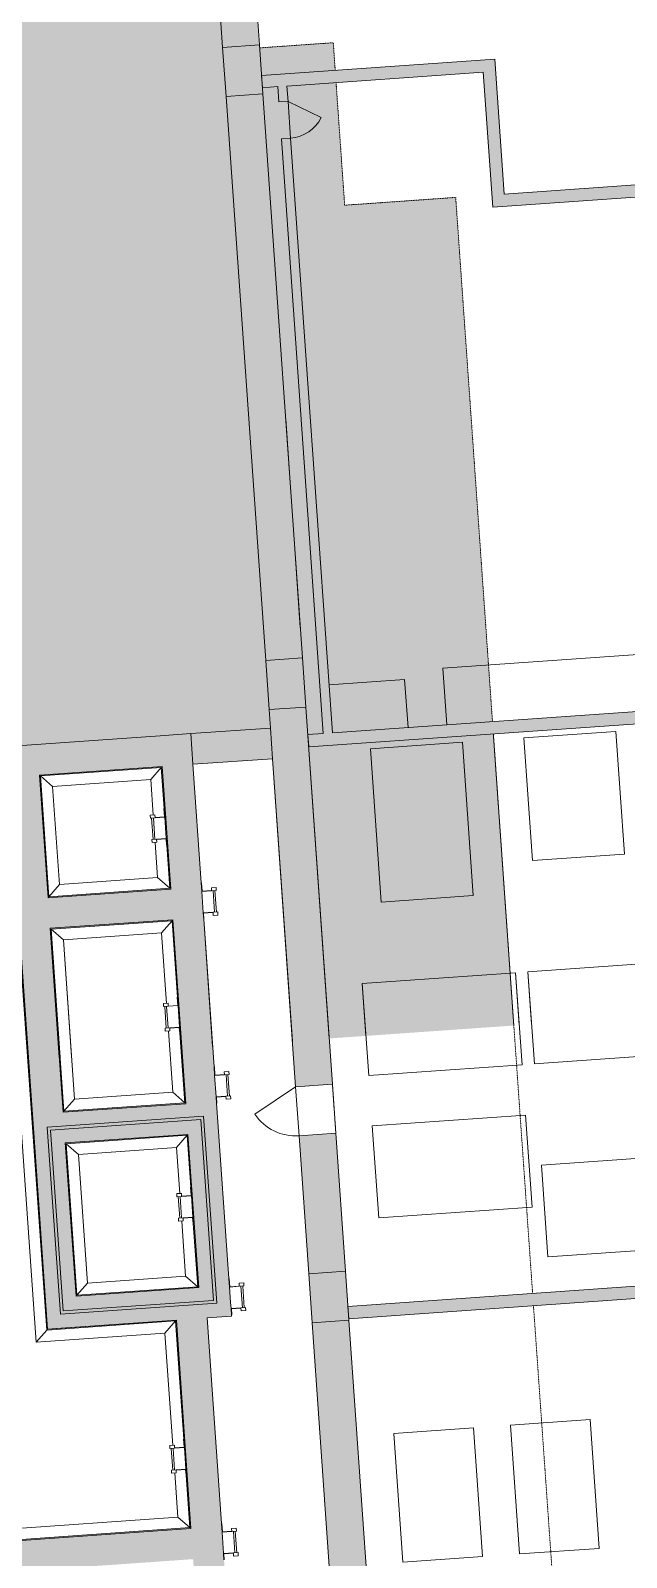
# Model space of a CAD drawing. Header units: millimetres. Extents: x 833941507 to 1669051331, y 817666127 to 1636299673.
# Drawn here: x 834382262 to 834391953, y 818008594 to 818033435 of the extents above; entities that cross this region are included whole.
import ezdxf

# ---------------------------------------------------------------- set-up
doc = ezdxf.new("R2010")
doc.units = ezdxf.units.MM
doc.header["$LTSCALE"] = 3
doc.linetypes.add('3A35X-MAGP-P-MP-B02A$0$Hidden', pattern=[2.25, 1, -1.25])
doc.linetypes.add('3A35X-MAGP-P-MP-B02B$0$Hidden', pattern=[2.25, 1, -1.25])
for name, color, linetype, lineweight in [('3A35X-MAGP-P-MP-B02A$0$A-010-M_LINE', 252, 'Continuous', 5), ('3A35X-MAGP-P-MP-B02A$0$A-200-M_WALL_EXT', 252, 'Continuous', 9), ('3A35X-MAGP-P-MP-B02A$0$A-200-M_WALL_INT', 252, 'Continuous', 9), ('3A35X-MAGP-P-MP-B02A$0$A-200-M_WALL_PAT', 252, 'Continuous', 9), ('3A35X-MAGP-P-MP-B02A$0$A-230-M_FLOOR', 252, 'Continuous', 18), ('3A35X-MAGP-P-MP-B02A$0$A-325-M_DOOR', 252, 'Continuous', 5), ('3A35X-MAGP-P-MP-B02A$0$A-770-ME_FFE_SA', 252, 'Continuous', 5), ('3A35X-MAGP-P-MP-B02A$0$S-280-M_COLUMN', 252, 'Continuous', 9), ('3A35X-MAGP-P-MP-B02A$0$Z-060-M_DETAIL', 252, 'Continuous', 5), ('3A35X-MAGP-P-MP-B02B$0$A-010-M_LINE', 252, 'Continuous', 5), ('3A35X-MAGP-P-MP-B02B$0$A-200-M_WALL_EXT', 252, 'Continuous', 9), ('3A35X-MAGP-P-MP-B02B$0$A-200-M_WALL_INT', 252, 'Continuous', 9), ('3A35X-MAGP-P-MP-B02B$0$A-200-M_WALL_PAT', 252, 'Continuous', 9), ('3A35X-MAGP-P-MP-B02B$0$A-230-M_FLOOR', 252, 'Continuous', 18), ('3A35X-MAGP-P-MP-B02B$0$A-325-M_DOOR', 252, 'Continuous', 5), ('3A35X-MAGP-P-MP-B02B$0$A-770-ME_FFE_SA', 252, 'Continuous', 5), ('3A35X-MAGP-P-MP-B02B$0$S-280-M_COLUMN', 252, 'Continuous', 9), ('3A35X-MAGP-P-MP-B02B$0$Z-060-M_DETAIL', 252, 'Continuous', 5), ('UAJ-23FLOR-h', 251, 'Continuous', 9)]:
    doc.layers.add(name, color=color, linetype=linetype, lineweight=lineweight)
doc.layers.add('UAJ-00XREF', color=7, linetype='Continuous')

# ---------------------------------------------------------------- blocks, each defined once
blk = doc.blocks.new('GBP-LTC-LB01')
at = {"layer": 'UAJ-23FLOR-h'}
h = blk.add_hatch(dxfattribs=at)
h.set_pattern_fill('EARTH,_O', color=256, scale=180, angle=45)
h.set_pattern_definition([(48.9989, (834576001.8, 818046085.3), (-112.727, 1612.5107), [1143, -1143]), (48.9989, (834575678.3, 818046366.6), (-112.727, 1612.5107), [1143, -1143]), (48.9989, (834575354.8, 818046647.8), (-112.727, 1612.5107), [1143, -1143]), (138.9989, (834575340.7, 818046849.3), (-1612.5107, -112.727), [1143, -1143]), (138.9989, (834575621.9, 818047172.8), (-1612.5107, -112.727), [1143, -1143]), (138.9989, (834575903.1, 818047496.3), (-1612.5107, -112.727), [1143, -1143])])
h.paths.add_polyline_path([(834572173, 818200349), (834310584, 818182062), (834331502, 817882832), (834364940, 817885169), (834473096, 818011284), (834480534, 818020120), (834485095, 818025710), (834491376, 818033619), (834497063, 818041013), (834493146, 818043679), (834512789, 818074029), (834518712, 818083675), (834526231, 818096325), (834534646, 818111073), (834545956, 818131981), (834557205, 818154199), (834564040, 818168497), (834570941, 818183576), (834578368, 818200696)])
h.paths.add_polyline_path([(834382131, 817956470), (834418269, 817958996), (834422062, 817963856), (834428403, 817964299), (834467239, 818010696), (834466445, 818021739), (834476098, 818035709), (834485267, 818048983), (834487015, 818051460), (834497268, 818067303), (834492893, 818129890), (834448057, 818126756), (834416897, 818105052), (834382061, 818080789), (834386167, 818022059), (834377588, 818021459)], flags=16)
edge = h.paths.add_edge_path(flags=16)
edge.add_line((834540292, 818142076), (834533466, 818141614))
edge.add_line((834533466, 818141614), (834523258, 818143863))
edge.add_line((834523258, 818143863), (834525897, 818155839))
edge.add_arc((834558382, 818267025), 115835, 237.2184, 253.71313, ccw=False)
edge.add_line((834495665, 818169638), (834498268, 818132357))
edge.add_line((834498268, 818132357), (834496346, 818130135))
edge.add_line((834496346, 818130135), (834492880, 818129893))
edge.add_line((834492880, 818129893), (834494230, 818110588))
edge.add_line((834494230, 818110588), (834496326, 818110708))
edge.add_line((834496326, 818110708), (834498420, 818080754))
edge.add_line((834498420, 818080754), (834498046, 818080727))
edge.add_line((834498046, 818080727), (834498255, 818077746))
edge.add_line((834498255, 818077746), (834503061, 818078082))
edge.add_line((834503061, 818078082), (834504980, 818081212))
edge.add_line((834504980, 818081212), (834509429, 818088471))
edge.add_line((834509429, 818088471), (834515217, 818097914))
edge.add_line((834515217, 818097914), (834526067, 818116416))
edge.add_line((834526067, 818116416), (834532489, 818127889))
edge.add_line((834532489, 818127889), (834534831, 818132146))
edge.add_line((834534831, 818132146), (834540292, 818142076))
h = blk.add_hatch(dxfattribs=at)
h.set_pattern_fill('EARTH,_O', color=256, scale=180, angle=45)
h.set_pattern_definition([(45.0000001, (-1082349.7, 54794.9), (-3e-06, 1616.4461018), [1143, -1143]), (45.0000001, (-1082652.8, 55098), (-3e-06, 1616.4461018), [1143, -1143]), (45.0000001, (-1082955.9, 55401.1), (-3e-06, 1616.4461018), [1143, -1143]), (135.0000001, (-1082955.9, 55603.1), (-1616.4461018, -3e-06), [1143, -1143]), (135.0000001, (-1082652.8, 55906.2), (-1616.4461018, -3e-06), [1143, -1143]), (135.0000001, (-1082349.7, 56209.3), (-1616.4461018, -3e-06), [1143, -1143])])
h.paths.add_polyline_path([(834669469, 818015499), (834651081, 818014214), (834651091, 818014066), (834669480, 818015352)], flags=16)
edge = h.paths.add_edge_path()
edge.add_arc((834611764, 818123015), 22001, 94.0007, 118.6887)
edge.add_line((834601202, 818142316), (834593918, 818141228))
edge.add_arc((834611768, 818123014), 25503, 93.9972, 134.4213, ccw=False)
edge.add_line((834609991, 818148455), (834618164, 818149026))
edge.add_line((834618164, 818149026), (834618408, 818145535))
edge.add_line((834618408, 818145535), (834616365, 818145392))
edge.add_line((834616365, 818145392), (834616609, 818141901))
edge.add_line((834616609, 818141901), (834611622, 818141552))
edge.add_line((834611622, 818141552), (834611378, 818145043))
edge.add_line((834611378, 818145043), (834610229, 818144963))
h.paths.add_polyline_path([(834673233, 818197366), (834607546, 818192774), (834599172, 818174435), (834588349, 818152375), (834578622, 818133891), (834568418, 818115665), (834556457, 818095618), (834546606, 818080042), (834532219, 818058624), (834523692, 818046596), (834515684, 818035708), (834508244, 818025930), (834500656, 818016266), (834489787, 818002934), (834483448, 817995421), (834478638, 817989842), (834458454, 817967379), (834441506, 817949096), (834383076, 817886437), (834482027, 817893355), (834551919, 817920009), (834634905, 817930637), (834634023, 817939309), (834633770, 817941796), (834633578, 817943687), (834508697, 817930984), (834507053, 817930191), (834506409, 817939427), (834507657, 817945567), (834503417, 818006767), (834503064, 818011763), (834514053, 818025792), (834520785, 818034889), (834526319, 818042437), (834532382, 818050706), (834536346, 818056473), (834542258, 818065226), (834550406, 818077287), (834561579, 818095002), (834574523, 818117080), (834587769, 818140310), (834609774, 818143595), (834610002, 818140336), (834634253, 818142031), (834636807, 818105492), (834642791, 818105914), (834646279, 818056033), (834640293, 818055614), (834643382, 818011425), (834641138, 818011268), (834645776, 817944928), (834639048, 817944244), (834640362, 817931328), (834651070, 817932707), (834650588, 817936476), (834685106, 817940897), (834685588, 817937128), (834691374, 817937869)])
blk = doc.blocks.new('3A35X-MAGP-P-MP-B02A')
at = {"layer": '3A35X-MAGP-P-MP-B02A$0$A-200-M_WALL_PAT'}
h = blk.add_hatch(color=256, dxfattribs=at)
h.paths.add_polyline_path([(10200, 37156), (10200, 37856), (9600, 37856), (9600, 37156)], flags=0)
h.paths.add_polyline_path([(9600, 38656), (10200, 38656), (10200, 42106), (9600, 42106), (9600, 40906)], flags=0)
h.paths.add_polyline_path([(10200, 42906), (10200, 51106), (9600, 51106), (9600, 42906)], flags=0)
h.paths.add_polyline_path([(10200, 51906), (10200, 52106), (9600, 52106), (9600, 51906), (10142, 51906)], flags=0)
h.paths.add_polyline_path([(10008, 52906), (10200, 52906), (10200, 82606), (9600, 82606), (9600, 52906)], flags=0)
h.paths.add_polyline_path([(9600, 83406), (10200, 83406), (10200, 86806), (9600, 86806), (9600, 84165)], flags=0)
h.paths.add_polyline_path([(9600, 87606), (10200, 87606), (10200, 92606), (9600, 92606), (9600, 87672)], flags=0)
h.paths.add_polyline_path([(9600, 93406), (10200, 93406), (10200, 95656), (9600, 95656), (9600, 93518)], flags=0)
h.paths.add_polyline_path([(10008, 96456), (10200, 96456), (10200, 102606), (9600, 102606), (9600, 96456)], flags=0)
h.paths.add_polyline_path([(9600, 103406), (10200, 103406), (10200, 112606), (9600, 112606), (9600, 104056)], flags=0)
h.paths.add_polyline_path([(9600, 113406), (10200, 113406), (10200, 122606), (9600, 122606), (9600, 113506)], flags=0)
h.paths.add_polyline_path([(10190, 123406), (10200, 123406), (10200, 143792), (9600, 143792), (9600, 123406)], flags=0)
for points in [[(10200, 112706), (14000, 112706), (14000, 112906), (10200, 112906)], [(13800, 110706), (14000, 110706), (14000, 112706), (13800, 112706), (13800, 111106)], [(15294, 110506), (15901, 110506), (15901, 110706), (13800, 110706), (13800, 110506), (14000, 110506)], [(17052, 110506), (23175, 110506), (23175, 110706), (15901, 110706), (15901, 110506), (17000, 110506)], [(1824, 101806), (7800, 101806), (7800, 102306), (1500, 102306), (1500, 101806), (1800, 101806)], [(8300, 101806), (8300, 102306), (7800, 102306), (7800, 101806), (7860, 101806)], [(13210, 101956), (13210, 102156), (10200, 102156), (10200, 101956), (12157, 101956)], [(13210, 101956), (15800, 101956), (15800, 102156), (13210, 102156), (13210, 101965)], [(5300, 92791), (5300, 101791), (5285, 101791), (5285, 92791)], [(5634, 96306), (5800, 96306), (5800, 101806), (5300, 101806), (5300, 96306), (5608, 96306)], [(5815, 99806), (5815, 101806), (5800, 101806), (5800, 99806)], [(5815, 101791), (7800, 101791), (7800, 101806), (5815, 101806)], [(7800, 99806), (7800, 101791), (7785, 101791), (7785, 99806)], [(7800, 99306), (7800, 99806), (5800, 99806), (5800, 99306), (7675, 99306)], [(7785, 99806), (7785, 99821), (5815, 99821), (5815, 99806), (7600, 99806)], [(5800, 96306), (5815, 96306), (5815, 99306), (5800, 99306), (5800, 96506)], [(5815, 99291), (7800, 99291), (7800, 99306), (5815, 99306)], [(7800, 96306), (7800, 99291), (7785, 99291), (7785, 96306)], [(7800, 96081), (7800, 96306), (5300, 96306), (5300, 96081), (7792, 96081)], [(7785, 96306), (7785, 96321), (5815, 96321), (5815, 96306), (7600, 96306)], [(5525, 92806), (5525, 96081), (5300, 96081), (5300, 92806), (5423, 92806)], [(7800, 95806), (7800, 96031), (5575, 96031), (5575, 95806), (7600, 95806)], [(5575, 93081), (5800, 93081), (5800, 95806), (5575, 95806), (5575, 93506)], [(5800, 93306), (5815, 93306), (5815, 95806), (5800, 95806), (5800, 93506)], [(5815, 95791), (7800, 95791), (7800, 95806), (5815, 95806)], [(7785, 93306), (7800, 93306), (7800, 95791), (7785, 95791), (7785, 93315)], [(7600, 93081), (7800, 93081), (7800, 93306), (5800, 93306), (5800, 93081), (7500, 93081)], [(6100, 93306), (7785, 93306), (7785, 93321), (5815, 93321), (5815, 93306), (6000, 93306)], [(7800, 92806), (8300, 92806), (8300, 93031), (5525, 93031), (5525, 92806), (7400, 92806)], [(7385, 92791), (7400, 92791), (7400, 92806), (5300, 92806), (5300, 92791), (7374, 92791)], [(7385, 89406), (7400, 89406), (7400, 92791), (7385, 92791), (7385, 89421)], [(7400, 82601), (7900, 82601), (7900, 92806), (7400, 92806), (7400, 82661)], [(13210, 92631), (13210, 92831), (10200, 92831), (10200, 92631), (12866, 92631)], [(16454, 92631), (16475, 92631), (16475, 92831), (13210, 92831), (13210, 92631)], [(1500, 88906), (7400, 88906), (7400, 89406), (1500, 89406)], [(1515, 89406), (7385, 89406), (7385, 89421), (1515, 89421)]]:
    blk.add_hatch(color=256, dxfattribs=at).paths.add_polyline_path(points, flags=0)
h = blk.add_hatch(color=256, dxfattribs=at)
h.paths.add_polyline_path([(10600, 102156), (10600, 111856), (10450, 111856), (10450, 102156)], flags=0)
h.paths.add_polyline_path([(10450, 112456), (10600, 112456), (10600, 112706), (10450, 112706), (10450, 112606)], flags=0)
h = blk.add_hatch(color=256, dxfattribs=at)
h.paths.add_polyline_path([(8075, 93031), (8300, 93031), (8300, 101806), (7800, 101806), (7800, 96081), (8075, 96081), (8075, 93054)], flags=0)
h.paths.add_polyline_path([(7800, 93081), (8025, 93081), (8025, 96031), (7800, 96031), (7800, 93306)], flags=0)
at = {"layer": '3A35X-MAGP-P-MP-B02A$0$S-280-M_COLUMN', "lineweight": 5}
for points in [[(10200, 112606), (10200, 113406), (9600, 113406), (9600, 112606), (10190, 112606)], [(9600, 102606), (10200, 102606), (10200, 103406), (9600, 103406)], [(9600, 92606), (10200, 92606), (10200, 93406), (9600, 93406), (9600, 92932)]]:
    blk.add_hatch(color=256, dxfattribs=at).paths.add_polyline_path(points, flags=0)
at = {"layer": '3A35X-MAGP-P-MP-B02A$0$Z-060-M_DETAIL'}
blk.add_hatch(color=256, dxfattribs=at).paths.add_polyline_path([(9400, 101806), (9600, 101806), (9600, 102306), (8300, 102306), (8300, 101806), (9200, 101806)], flags=0)
h = blk.add_hatch(color=256, dxfattribs=at)
h.paths.add_polyline_path([(5575, 93031), (8075, 93031), (8075, 96081), (5525, 96081), (5525, 93031)], flags=0)
h.paths.add_polyline_path([(7600, 93081), (5575, 93081), (5575, 96031), (8025, 96031), (8025, 93081), (7778, 93081)], flags=0)
at = {"layer": '3A35X-MAGP-P-MP-B02A$0$A-010-M_LINE', "linetype": '3A35X-MAGP-P-MP-B02A$0$Hidden'}
for p, q in [((11400, 113356), (10200, 113356)), ((11400, 112906), (11400, 113356)), ((11400, 110706), (11400, 112706)), ((13210, 110706), (11400, 110706)), ((13210, 102156), (13210, 110706)), ((13210, 92831), (13210, 101956)), ((10200, 96456), (10200, 95656)), ((13210, 82831), (13210, 92631))]:
    blk.add_line(p, q, dxfattribs=at)
at = {"layer": '3A35X-MAGP-P-MP-B02A$0$A-010-M_LINE'}
for p, q in [((10200, 107306), (10200, 106106)), ((10200, 105106), (10200, 103906)), ((9600, 102306), (8300, 102306)), ((8300, 102306), (8300, 101806)), ((9600, 101806), (9600, 102306)), ((8300, 101806), (9600, 101806)), ((8075, 96081), (5525, 96081)), ((5525, 96081), (5525, 93031)), ((5575, 93081), (5575, 96031)), ((5575, 96031), (8025, 96031)), ((8025, 96031), (8025, 93081)), ((8075, 93031), (8075, 96081)), ((5525, 93031), (8075, 93031)), ((8025, 93081), (5575, 93081))]:
    blk.add_line(p, q, dxfattribs=at)
at = {"layer": '3A35X-MAGP-P-MP-B02A$0$A-200-M_WALL_EXT', "lineweight": 13}
for p, q in [((9600, 122606), (9600, 113406)), ((10200, 113406), (10200, 122606)), ((9600, 113406), (10200, 113406)), ((9600, 112606), (9600, 103406)), ((10200, 112606), (9600, 112606)), ((10200, 103406), (10200, 112606)), ((9600, 103406), (10200, 103406)), ((9600, 102606), (9600, 102306)), ((10200, 102606), (9600, 102606)), ((10200, 96456), (10200, 102606)), ((7800, 102306), (1500, 102306)), ((8300, 102306), (7800, 102306)), ((5300, 101806), (5300, 96306)), ((5800, 101806), (7800, 101806)), ((5800, 99806), (5800, 101806)), ((7800, 101806), (7800, 99806)), ((8300, 99871), (8300, 101806)), ((9600, 101806), (9600, 96456)), ((7800, 99806), (5800, 99806)), ((8300, 99381), (8300, 99732)), ((5800, 96306), (5800, 99306)), ((5800, 99306), (7800, 99306)), ((7800, 99306), (7800, 96306)), ((8300, 96871), (8300, 99280)), ((8300, 96381), (8300, 96732)), ((9600, 96456), (10200, 96456)), ((5300, 96306), (5300, 96081)), ((7800, 96306), (5800, 96306)), ((8300, 93421), (8300, 96280)), ((5300, 96081), (5300, 92806)), ((5800, 95806), (7800, 95806)), ((5800, 93306), (5800, 95806)), ((7800, 95806), (7800, 93306)), ((10200, 95656), (9600, 95656)), ((9600, 95656), (9600, 93406)), ((10200, 93406), (10200, 95656)), ((9600, 93406), (10200, 93406)), ((7800, 93306), (5800, 93306)), ((8300, 93031), (8300, 93282)), ((8300, 92931), (8300, 93031)), ((5300, 92806), (5525, 92806)), ((5525, 92806), (7400, 92806)), ((7400, 92806), (7400, 89406)), ((7900, 89451), (7900, 92806)), ((7900, 92806), (8300, 92806)), ((8300, 92806), (8300, 92830)), ((9600, 92606), (9600, 87606)), ((10200, 92606), (9600, 92606)), ((10200, 87606), (10200, 92606)), ((7400, 89406), (1500, 89406)), ((7900, 88961), (7900, 89312))]:
    blk.add_line(p, q, dxfattribs=at)
at = {"layer": '3A35X-MAGP-P-MP-B02A$0$A-200-M_WALL_INT'}
for p, q in [((14000, 112906), (10200, 112906)), ((10200, 112906), (10200, 112706)), ((14000, 110706), (14000, 112906)), ((10200, 112706), (10450, 112706)), ((10450, 112706), (10450, 112456)), ((10600, 112456), (10600, 112706)), ((10600, 112706), (13800, 112706)), ((13800, 112706), (13800, 110506)), ((10450, 112456), (10600, 112456)), ((10450, 111856), (10450, 102156)), ((10600, 111856), (10450, 111856)), ((10600, 102156), (10600, 111856)), ((16660, 110706), (14000, 110706)), ((13800, 110506), (16800, 110506)), ((10450, 102156), (10200, 102156)), ((10200, 102156), (10200, 101956)), ((15800, 102156), (10600, 102156)), ((10200, 101956), (15800, 101956)), ((5285, 101791), (5285, 92791)), ((5300, 92806), (5300, 101806)), ((5800, 101806), (5800, 99806)), ((7800, 101806), (5800, 101806)), ((5815, 99821), (5815, 101791)), ((5815, 101791), (7785, 101791)), ((7785, 101791), (7785, 101121)), ((7800, 99806), (7800, 101806)), ((7785, 100982), (7785, 100631)), ((7785, 100530), (7785, 99821)), ((5800, 99806), (7800, 99806)), ((7785, 99821), (5815, 99821)), ((5800, 99306), (5800, 96306)), ((7800, 99306), (5800, 99306)), ((5815, 96321), (5815, 99291)), ((5815, 99291), (7785, 99291)), ((7785, 99291), (7785, 98046)), ((7800, 96306), (7800, 99306)), ((7785, 97907), (7785, 97556)), ((7785, 97455), (7785, 96321)), ((5800, 96306), (7800, 96306)), ((7785, 96321), (5815, 96321)), ((5800, 95806), (5800, 93306)), ((7800, 95806), (5800, 95806)), ((5815, 93321), (5815, 95791)), ((5815, 95791), (7785, 95791)), ((7785, 95791), (7785, 94946)), ((7800, 93306), (7800, 95806)), ((7785, 94807), (7785, 94456)), ((7785, 94355), (7785, 93321)), ((5800, 93306), (7800, 93306)), ((7785, 93321), (5815, 93321)), ((5285, 92791), (7385, 92791)), ((7400, 92806), (5300, 92806)), ((7385, 92791), (7385, 90866)), ((7400, 89406), (7400, 92806)), ((10200, 92831), (10200, 92631)), ((16475, 92831), (10200, 92831)), ((10200, 92631), (16475, 92631)), ((7385, 90726), (7385, 90376)), ((7385, 90275), (7385, 89421)), ((1500, 89406), (7400, 89406)), ((7385, 89421), (1515, 89421))]:
    blk.add_line(p, q, dxfattribs=at)
at = {"layer": '3A35X-MAGP-P-MP-B02A$0$A-230-M_FLOOR'}
for p, q in [((10600, 112456), (10600, 111856)), ((11833, 102939), (10600, 102939)), ((11833, 102156), (11833, 102939)), ((15800, 103081), (12464, 103081)), ((12464, 103081), (12464, 102156)), ((12700, 101856), (11200, 101856)), ((11200, 101856), (11200, 99356)), ((12700, 99356), (12700, 101856)), ((15200, 101856), (13700, 101856)), ((13700, 101856), (13700, 99856)), ((15200, 99856), (15200, 101856)), ((5100, 92606), (5100, 101606)), ((6000, 101606), (5815, 101791)), ((7600, 101606), (6000, 101606)), ((6000, 101606), (6000, 100006)), ((7785, 101791), (7600, 101606)), ((7600, 101031), (7600, 101606)), ((7600, 100006), (7600, 100581)), ((6000, 100006), (5815, 99821)), ((6000, 100006), (7600, 100006)), ((7600, 100006), (7785, 99821)), ((13700, 99856), (15200, 99856)), ((5815, 99291), (6000, 99106)), ((7600, 99106), (7785, 99291)), ((11200, 99356), (12700, 99356)), ((7600, 99106), (6000, 99106)), ((6000, 99106), (6000, 96506)), ((7600, 97956), (7600, 99106)), ((13300, 98056), (10800, 98056)), ((10800, 98056), (10800, 96556)), ((13300, 96556), (13300, 98056)), ((15500, 98056), (13500, 98056)), ((13500, 98056), (13500, 96556)), ((7600, 96506), (7600, 97506)), ((6000, 96506), (5815, 96321)), ((6000, 96506), (7600, 96506)), ((7600, 96506), (7785, 96321)), ((9600, 95656), (9600, 96456)), ((10200, 96456), (10200, 95656)), ((10800, 96556), (13300, 96556)), ((13500, 96556), (15500, 96556)), ((5815, 95791), (6000, 95606)), ((7600, 95606), (7785, 95791)), ((13300, 95732), (10800, 95732)), ((10800, 95732), (10800, 94232)), ((13300, 94232), (13300, 95732)), ((7600, 95606), (6000, 95606)), ((6000, 95606), (6000, 93506)), ((7600, 94856), (7600, 95606)), ((15500, 94906), (13500, 94906)), ((13500, 94906), (13500, 93406)), ((7600, 93506), (7600, 94406)), ((10800, 94232), (13300, 94232)), ((5815, 93321), (6000, 93506)), ((6000, 93506), (7600, 93506)), ((7785, 93321), (7600, 93506)), ((13500, 93406), (15500, 93406)), ((5100, 92606), (5285, 92791)), ((7200, 92606), (7385, 92791)), ((7200, 92606), (5100, 92606)), ((7200, 90776), (7200, 92606)), ((7200, 90376), (7200, 90726)), ((12100, 90719), (10800, 90719)), ((10800, 90719), (10800, 88619)), ((12100, 88619), (12100, 90719)), ((14000, 90719), (12700, 90719)), ((12700, 90719), (12700, 88619)), ((14000, 88619), (14000, 90719)), ((7200, 89606), (7200, 90326)), ((1700, 89606), (7200, 89606)), ((7200, 89606), (7385, 89421)), ((10800, 88619), (12100, 88619)), ((12700, 88619), (14000, 88619))]:
    blk.add_line(p, q, dxfattribs=at)
at = {"layer": '3A35X-MAGP-P-MP-B02A$0$A-325-M_DOOR'}
for p, q in [((10600, 112456), (11120, 112156)), ((9600, 96456), (8908, 96056))]:
    blk.add_line(p, q, dxfattribs=at)
for centre, radius, start, end in [((10600, 112456), 600, 270, 330), ((9600, 96456), 800, 210, 270)]:
    blk.add_arc(centre, radius, start, end, dxfattribs=at)
at = {"layer": '3A35X-MAGP-P-MP-B02A$0$A-770-ME_FFE_SA'}
for p, q in [((7786, 101121), (7781, 101121)), ((7781, 101121), (7781, 100986)), ((7786, 100981), (7786, 101121)), ((7550, 100981), (7550, 101031)), ((7550, 101031), (7626, 101031)), ((7626, 100981), (7550, 100981)), ((7570, 100631), (7570, 100981)), ((7600, 100981), (7600, 100631)), ((7626, 101031), (7626, 100981)), ((7781, 100986), (7626, 100986)), ((7626, 100981), (7786, 100981)), ((7550, 100581), (7550, 100631)), ((7550, 100631), (7626, 100631)), ((7786, 100631), (7626, 100631)), ((7626, 100631), (7626, 100581)), ((7626, 100626), (7781, 100626)), ((7781, 100626), (7781, 100530)), ((7786, 100530), (7786, 100631)), ((7626, 100581), (7550, 100581)), ((7781, 100530), (7786, 100530)), ((8305, 99871), (8300, 99871)), ((8300, 99871), (8300, 99731)), ((8305, 99736), (8305, 99871)), ((8300, 99731), (8460, 99731)), ((8460, 99736), (8305, 99736)), ((8460, 99731), (8460, 99781)), ((8460, 99781), (8536, 99781)), ((8536, 99731), (8460, 99731)), ((8485, 99381), (8485, 99731)), ((8515, 99731), (8515, 99381)), ((8536, 99781), (8536, 99731)), ((8300, 99381), (8300, 99280)), ((8460, 99381), (8300, 99381)), ((8305, 99280), (8305, 99376)), ((8305, 99376), (8460, 99376)), ((8460, 99331), (8460, 99381)), ((8460, 99381), (8536, 99381)), ((8536, 99381), (8536, 99331)), ((8300, 99280), (8305, 99280)), ((8536, 99331), (8460, 99331)), ((7550, 97906), (7550, 97956)), ((7550, 97956), (7626, 97956)), ((7626, 97906), (7550, 97906)), ((7570, 97556), (7570, 97906)), ((7600, 97906), (7600, 97556)), ((7626, 97956), (7626, 97906)), ((7781, 97911), (7626, 97911)), ((7626, 97906), (7786, 97906)), ((7786, 98046), (7781, 98046)), ((7781, 98046), (7781, 97911)), ((7786, 97906), (7786, 98046)), ((7550, 97506), (7550, 97556)), ((7550, 97556), (7626, 97556)), ((7626, 97506), (7550, 97506)), ((7786, 97556), (7626, 97556)), ((7626, 97556), (7626, 97506)), ((7626, 97551), (7781, 97551)), ((7781, 97551), (7781, 97455)), ((7781, 97455), (7786, 97455)), ((7786, 97455), (7786, 97556)), ((8305, 96871), (8300, 96871)), ((8300, 96871), (8300, 96731)), ((8300, 96731), (8460, 96731)), ((8305, 96736), (8305, 96871)), ((8460, 96736), (8305, 96736)), ((8460, 96731), (8460, 96781)), ((8460, 96781), (8536, 96781)), ((8536, 96731), (8460, 96731)), ((8485, 96381), (8485, 96731)), ((8515, 96731), (8515, 96381)), ((8536, 96781), (8536, 96731)), ((8300, 96381), (8300, 96280)), ((8460, 96381), (8300, 96381)), ((8300, 96280), (8305, 96280)), ((8305, 96280), (8305, 96376)), ((8305, 96376), (8460, 96376)), ((8460, 96331), (8460, 96381)), ((8460, 96381), (8536, 96381)), ((8536, 96331), (8460, 96331)), ((8536, 96381), (8536, 96331)), ((7786, 94946), (7781, 94946)), ((7781, 94946), (7781, 94811)), ((7786, 94806), (7786, 94946)), ((7550, 94806), (7550, 94856)), ((7550, 94856), (7626, 94856)), ((7626, 94806), (7550, 94806)), ((7570, 94456), (7570, 94806)), ((7600, 94806), (7600, 94456)), ((7626, 94856), (7626, 94806)), ((7781, 94811), (7626, 94811)), ((7626, 94806), (7786, 94806)), ((7550, 94406), (7550, 94456)), ((7550, 94456), (7626, 94456)), ((7626, 94406), (7550, 94406)), ((7786, 94456), (7626, 94456)), ((7626, 94456), (7626, 94406)), ((7626, 94451), (7781, 94451)), ((7781, 94451), (7781, 94355)), ((7786, 94355), (7786, 94456)), ((7781, 94355), (7786, 94355)), ((8305, 93421), (8300, 93421)), ((8300, 93421), (8300, 93281)), ((8305, 93286), (8305, 93421)), ((8300, 93281), (8460, 93281)), ((8460, 93286), (8305, 93286)), ((8460, 93281), (8460, 93331)), ((8460, 93331), (8536, 93331)), ((8536, 93281), (8460, 93281)), ((8485, 92931), (8485, 93281)), ((8515, 93281), (8515, 92931)), ((8536, 93331), (8536, 93281)), ((8300, 92931), (8300, 92830)), ((8460, 92931), (8300, 92931)), ((8305, 92830), (8305, 92926)), ((8305, 92926), (8460, 92926)), ((8460, 92881), (8460, 92931)), ((8460, 92931), (8536, 92931)), ((8536, 92931), (8536, 92881)), ((8300, 92830), (8305, 92830)), ((8536, 92881), (8460, 92881)), ((7149, 90726), (7149, 90776)), ((7149, 90776), (7225, 90776)), ((7225, 90726), (7149, 90726)), ((7170, 90376), (7170, 90726)), ((7200, 90726), (7200, 90376)), ((7225, 90776), (7225, 90726)), ((7380, 90731), (7225, 90731)), ((7225, 90726), (7385, 90726)), ((7385, 90866), (7380, 90866)), ((7380, 90866), (7380, 90731)), ((7385, 90726), (7385, 90866)), ((7149, 90326), (7149, 90376)), ((7149, 90376), (7225, 90376)), ((7225, 90326), (7149, 90326)), ((7385, 90376), (7225, 90376)), ((7225, 90376), (7225, 90326)), ((7225, 90371), (7380, 90371)), ((7380, 90371), (7380, 90275)), ((7380, 90275), (7385, 90275)), ((7385, 90275), (7385, 90376)), ((7905, 89451), (7900, 89451)), ((7900, 89451), (7900, 89311)), ((7905, 89316), (7905, 89451)), ((7900, 89311), (8060, 89311)), ((8060, 89316), (7905, 89316)), ((8060, 89311), (8060, 89361)), ((8060, 89361), (8136, 89361)), ((8136, 89311), (8060, 89311)), ((8085, 88961), (8085, 89311)), ((8115, 89311), (8115, 88961)), ((8136, 89361), (8136, 89311)), ((7900, 88961), (7900, 88860)), ((8060, 88961), (7900, 88961)), ((7905, 88860), (7905, 88956)), ((7905, 88956), (8060, 88956)), ((8060, 88911), (8060, 88961)), ((8060, 88961), (8136, 88961)), ((8136, 88961), (8136, 88911)), ((8136, 88911), (8060, 88911))]:
    blk.add_line(p, q, dxfattribs=at)
at = {"layer": '3A35X-MAGP-P-MP-B02A$0$S-280-M_COLUMN', "lineweight": 13}
for p, q in [((10200, 113406), (9600, 113406)), ((9600, 113406), (9600, 112606)), ((10200, 112606), (10200, 113406)), ((9600, 112606), (10200, 112606)), ((10200, 103406), (9600, 103406)), ((9600, 103406), (9600, 102606)), ((10200, 102606), (10200, 103406)), ((9600, 102606), (10200, 102606)), ((10200, 93406), (9600, 93406)), ((9600, 93406), (9600, 92606)), ((10200, 92606), (10200, 93406)), ((9600, 92606), (10200, 92606))]:
    blk.add_line(p, q, dxfattribs=at)
blk = doc.blocks.new('3A35X-MAGP-P-MP-B02B')
at = {"layer": '3A35X-MAGP-P-MP-B02B$0$A-200-M_WALL_PAT'}
h = blk.add_hatch(color=256, dxfattribs=at)
h.paths.add_polyline_path([(10117, 97201), (10200, 97201), (10200, 102606), (9600, 102606), (9600, 97201)], flags=0)
h.paths.add_polyline_path([(9600, 103406), (10200, 103406), (10200, 112606), (9600, 112606), (9600, 104463)], flags=0)
h.paths.add_polyline_path([(9600, 113406), (10200, 113406), (10200, 122606), (9600, 122606), (9600, 113506)], flags=0)
h.paths.add_polyline_path([(9600, 123406), (10200, 123406), (10200, 146431), (10100, 146431), (10100, 150331), (10200, 150331), (10200, 156500), (10100, 156500), (10100, 157660), (10200, 157660), (10200, 161537), (9600, 161178), (9600, 125500)], flags=0)
for points in [[(14000, 112706), (14000, 112906), (10200, 112906), (10200, 112706), (13955, 112706)], [(14000, 110706), (14000, 112706), (13800, 112706), (13800, 110706)], [(15294, 110506), (15901, 110506), (15901, 110706), (13800, 110706), (13800, 110506), (14000, 110506)], [(21780, 110506), (23175, 110506), (23175, 110706), (15901, 110706), (15901, 110506), (20913, 110506)], [(5300, 101806), (7800, 101806), (7800, 102306), (1500, 102306), (1500, 101806), (5100, 101806)], [(8300, 101806), (8300, 102306), (7800, 102306), (7800, 101806)], [(13210, 101956), (13210, 102156), (10200, 102156), (10200, 101956), (12975, 101956)], [(13210, 101956), (15800, 101956), (15800, 102156), (13210, 102156), (13210, 101965)], [(5450, 97201), (5800, 97201), (5800, 101806), (5300, 101806), (5300, 97201)], [(8300, 97201), (8300, 101806), (7800, 101806), (7800, 97201), (7968, 97201)], [(5800, 99306), (7800, 99306), (7800, 99806), (5800, 99806)], [(5805, 97201), (5815, 97201), (5815, 99306), (5800, 99306), (5800, 97201)], [(5815, 99291), (7800, 99291), (7800, 99306), (5815, 99306)], [(7786, 97201), (7800, 97201), (7800, 99291), (7785, 99291), (7785, 97201)]]:
    blk.add_hatch(color=256, dxfattribs=at).paths.add_polyline_path(points, flags=0)
h = blk.add_hatch(color=256, dxfattribs=at)
h.paths.add_polyline_path([(10600, 102156), (10600, 111856), (10450, 111856), (10450, 102156)], flags=0)
h.paths.add_polyline_path([(10600, 112456), (10600, 112706), (10450, 112706), (10450, 112456)], flags=0)
at = {"layer": '3A35X-MAGP-P-MP-B02B$0$S-280-M_COLUMN', "lineweight": 5}
for points in [[(10200, 112606), (10200, 113406), (9600, 113406), (9600, 112606), (10190, 112606)], [(9600, 102606), (10200, 102606), (10200, 103406), (9600, 103406)]]:
    blk.add_hatch(color=256, dxfattribs=at).paths.add_polyline_path(points, flags=0)
at = {"layer": '3A35X-MAGP-P-MP-B02B$0$Z-060-M_DETAIL'}
h = blk.add_hatch(color=256, dxfattribs=at)
h.paths.add_polyline_path([(12039, 97201), (13210, 97201), (13210, 101956), (10200, 101956), (10200, 97201), (11875, 97201)], flags=0)
h.paths.add_polyline_path([(12135, 102156), (13210, 102156), (13210, 110706), (11400, 110706), (11400, 112706), (10600, 112706), (10600, 112456), (10450, 112456), (10450, 112706), (10200, 112706), (10200, 102156), (10450, 102156), (10450, 111856), (10600, 111856), (10600, 102156), (11833, 102156)], flags=0)
h.paths.add_polyline_path([(10450, 112906), (11400, 112906), (11400, 113356), (10200, 113356), (10200, 112906), (10404, 112906)], flags=0)
blk.add_hatch(color=256, dxfattribs=at).paths.add_polyline_path([(8300, 101806), (9600, 101806), (9600, 102306), (8300, 102306)], flags=0)
at = {"layer": '3A35X-MAGP-P-MP-B02B$0$A-010-M_LINE', "linetype": '3A35X-MAGP-P-MP-B02B$0$Hidden'}
for p, q in [((11400, 113356), (10200, 113356)), ((11400, 112906), (11400, 113356)), ((11400, 110706), (11400, 112706)), ((13210, 110706), (11400, 110706)), ((13210, 102156), (13210, 110706)), ((13210, 97201), (13210, 101956))]:
    blk.add_line(p, q, dxfattribs=at)
at = {"layer": '3A35X-MAGP-P-MP-B02B$0$A-010-M_LINE'}
for p, q in [((10200, 107306), (10200, 106106)), ((10200, 105106), (10200, 103906)), ((9600, 102306), (8300, 102306)), ((8300, 102306), (8300, 101806)), ((9600, 101806), (9600, 102306)), ((8300, 101806), (9600, 101806))]:
    blk.add_line(p, q, dxfattribs=at)
at = {"layer": '3A35X-MAGP-P-MP-B02B$0$A-200-M_WALL_EXT', "lineweight": 13}
for p, q in [((9600, 122606), (9600, 113406)), ((10200, 113406), (10200, 122606)), ((9600, 113406), (10200, 113406)), ((9600, 112606), (9600, 103406)), ((10200, 112606), (9600, 112606)), ((10200, 103406), (10200, 112606)), ((9600, 103406), (10200, 103406)), ((9600, 102606), (9600, 102306)), ((10200, 102606), (9600, 102606)), ((10200, 97201), (10200, 102606)), ((7800, 102306), (1500, 102306)), ((8300, 102306), (7800, 102306)), ((8300, 99871), (8300, 101806)), ((9600, 101806), (9600, 97201)), ((8300, 99381), (8300, 99732)), ((5800, 97201), (5800, 99306)), ((5800, 99306), (7800, 99306)), ((7800, 99306), (7800, 97201)), ((8300, 97201), (8300, 99280))]:
    blk.add_line(p, q, dxfattribs=at)
at = {"layer": '3A35X-MAGP-P-MP-B02B$0$A-200-M_WALL_INT'}
for p, q in [((14000, 112906), (10200, 112906)), ((10200, 112906), (10200, 112706)), ((14000, 110706), (14000, 112906)), ((10200, 112706), (10450, 112706)), ((10450, 112706), (10450, 112456)), ((10600, 112456), (10600, 112706)), ((10600, 112706), (13800, 112706)), ((13800, 112706), (13800, 110506)), ((10450, 112456), (10600, 112456)), ((10450, 111856), (10450, 102156)), ((10600, 111856), (10450, 111856)), ((10600, 102156), (10600, 111856)), ((16660, 110706), (14000, 110706)), ((13800, 110506), (16800, 110506)), ((10450, 102156), (10200, 102156)), ((10200, 102156), (10200, 101956)), ((15800, 102156), (10600, 102156)), ((10200, 101956), (15800, 101956)), ((5800, 99306), (5800, 97201)), ((7800, 99306), (5800, 99306)), ((5815, 97201), (5815, 99291)), ((5815, 99291), (7785, 99291)), ((7785, 99291), (7785, 98046)), ((7800, 97201), (7800, 99306)), ((7785, 97907), (7785, 97556)), ((7785, 97455), (7785, 97201))]:
    blk.add_line(p, q, dxfattribs=at)
at = {"layer": '3A35X-MAGP-P-MP-B02B$0$A-230-M_FLOOR'}
for p, q in [((10600, 112456), (10600, 111856)), ((11833, 102939), (10600, 102939)), ((11833, 102156), (11833, 102939)), ((15800, 103081), (12464, 103081)), ((12464, 103081), (12464, 102156)), ((12700, 101856), (11200, 101856)), ((11200, 101856), (11200, 99356)), ((12700, 99356), (12700, 101856)), ((15200, 101856), (13700, 101856)), ((13700, 101856), (13700, 99856)), ((15200, 99856), (15200, 101856)), ((13700, 99856), (15200, 99856)), ((11200, 99356), (12700, 99356)), ((7600, 99106), (6000, 99106)), ((6000, 99106), (6000, 97201)), ((7600, 97956), (7600, 99106)), ((13300, 98056), (10800, 98056)), ((10800, 98056), (10800, 97201)), ((13300, 97201), (13300, 98056)), ((15500, 98056), (13500, 98056)), ((13500, 98056), (13500, 97201)), ((7600, 97201), (7600, 97506))]:
    blk.add_line(p, q, dxfattribs=at)
at = {"layer": '3A35X-MAGP-P-MP-B02B$0$A-325-M_DOOR'}
blk.add_line((10600, 112456), (11120, 112156), dxfattribs=at)
blk.add_arc((10600, 112456), 600, 270, 330, dxfattribs=at)
at = {"layer": '3A35X-MAGP-P-MP-B02B$0$A-770-ME_FFE_SA'}
for p, q in [((8305, 99871), (8300, 99871)), ((8300, 99871), (8300, 99731)), ((8305, 99736), (8305, 99871)), ((8300, 99731), (8460, 99731)), ((8460, 99736), (8305, 99736)), ((8460, 99731), (8460, 99781)), ((8460, 99781), (8536, 99781)), ((8536, 99731), (8460, 99731)), ((8485, 99381), (8485, 99731)), ((8515, 99731), (8515, 99381)), ((8536, 99781), (8536, 99731)), ((8300, 99381), (8300, 99280)), ((8460, 99381), (8300, 99381)), ((8305, 99280), (8305, 99376)), ((8305, 99376), (8460, 99376)), ((8460, 99331), (8460, 99381)), ((8460, 99381), (8536, 99381)), ((8536, 99381), (8536, 99331)), ((8300, 99280), (8305, 99280)), ((8536, 99331), (8460, 99331)), ((7550, 97906), (7550, 97956)), ((7550, 97956), (7626, 97956)), ((7626, 97906), (7550, 97906)), ((7570, 97556), (7570, 97906)), ((7600, 97906), (7600, 97556)), ((7626, 97956), (7626, 97906)), ((7781, 97911), (7626, 97911)), ((7626, 97906), (7786, 97906)), ((7786, 98046), (7781, 98046)), ((7781, 98046), (7781, 97911)), ((7786, 97906), (7786, 98046)), ((7550, 97506), (7550, 97556)), ((7550, 97556), (7626, 97556)), ((7626, 97506), (7550, 97506)), ((7786, 97556), (7626, 97556)), ((7626, 97556), (7626, 97506)), ((7626, 97551), (7781, 97551)), ((7781, 97551), (7781, 97455)), ((7781, 97455), (7786, 97455)), ((7786, 97455), (7786, 97556))]:
    blk.add_line(p, q, dxfattribs=at)
at = {"layer": '3A35X-MAGP-P-MP-B02B$0$S-280-M_COLUMN', "lineweight": 13}
for p, q in [((10200, 113406), (9600, 113406)), ((9600, 113406), (9600, 112606)), ((10200, 112606), (10200, 113406)), ((9600, 112606), (10200, 112606)), ((10200, 103406), (9600, 103406)), ((9600, 103406), (9600, 102606)), ((10200, 102606), (10200, 103406)), ((9600, 102606), (10200, 102606))]:
    blk.add_line(p, q, dxfattribs=at)

msp = doc.modelspace()

# ---------------------------------------------------------------- block references
msp.add_blockref('GBP-LTC-LB01', (0, 0))
at = {"layer": 'UAJ-00XREF', "rotation": 4.012827991232881}
for name in ['3A35X-MAGP-P-MP-B02B', '3A35X-MAGP-P-MP-B02A']:
    msp.add_blockref(name, (834383746, 817919361), dxfattribs=at)

doc.saveas('drawing.dxf')
